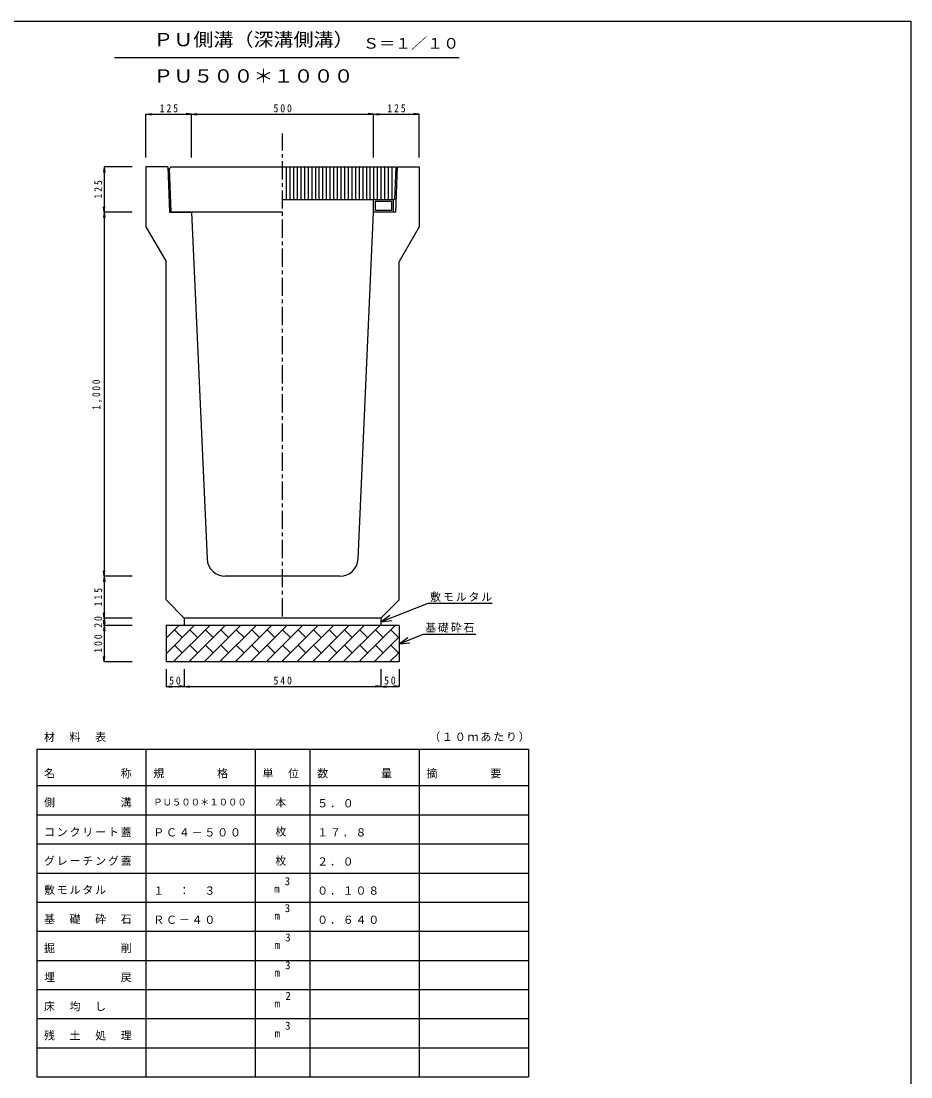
# Model space of a CAD drawing. Units: millimetres, scale not verified. Extents: x -4010 to 3990, y -2662 to 2838.
# Drawn here: x 1547 to 3990, y -62 to 2838 of the extents above; entities that cross this region are included whole.
import ezdxf
from ezdxf.enums import TextEntityAlignment as Align

# ---------------------------------------------------------------- set-up
doc = ezdxf.new("R2010")
doc.units = ezdxf.units.MM
doc.header["$LTSCALE"] = 10
doc.linetypes.add('CHAIN1', pattern=[8, 5, -1, 1, -1])
doc.layers.add('0-0', color=7, linetype='Continuous')
doc.styles.add('ＭＳ ゴシック', font='')
doc.styles.get('ＭＳ ゴシック').set_extended_font_data('MS Gothic')

msp = doc.modelspace()

# ---------------------------------------------------------------- linework, layer by layer
at = {"layer": '0-0'}
for p, q in [((1803.73, 2738.48), (2749.81, 2738.48)), ((1889.83, 2582.91), (1904.7, 2584.87)), ((1889.83, 2582.91), (2014.83, 2582.91)), ((1889.83, 2463.57), (1889.83, 2582.91)), ((1889.83, 2582.91), (1904.7, 2580.95)), ((2014.83, 2582.91), (1999.95, 2584.87)), ((2014.83, 2582.91), (1999.95, 2580.95)), ((2014.83, 2582.91), (2029.7, 2584.87)), ((2014.83, 2463.57), (2014.83, 2582.91)), ((2014.83, 2582.91), (2514.83, 2582.91)), ((2014.83, 2582.91), (2029.7, 2580.95)), ((2514.83, 2582.91), (2499.95, 2584.87)), ((2514.83, 2582.91), (2499.95, 2580.95)), ((2514.83, 2582.91), (2529.7, 2584.87)), ((2514.83, 2463.57), (2514.83, 2582.91)), ((2514.83, 2582.91), (2639.83, 2582.91)), ((2514.83, 2582.91), (2529.7, 2580.95)), ((2639.83, 2582.91), (2624.95, 2584.87)), ((2639.83, 2582.91), (2624.95, 2580.95)), ((2639.83, 2463.57), (2639.83, 2582.91)), ((1774.85, 2438.48), (1772.89, 2423.6)), ((1774.85, 2438.48), (1774.85, 2313.48)), ((1851.88, 2438.48), (1774.85, 2438.48)), ((1774.85, 2438.48), (1776.81, 2423.6)), ((1949.83, 2438.48), (1889.83, 2438.48)), ((1889.83, 2438.48), (1889.83, 2273.48)), ((1958.83, 2438.47), (1954.03, 2433.48)), ((1958.83, 2438.47), (2575.83, 2438.47)), ((2274.83, 2438.47), (2274.83, 2348.47)), ((2284.83, 2438.47), (2284.83, 2348.47)), ((2294.83, 2438.47), (2294.83, 2348.47)), ((2304.83, 2438.47), (2304.83, 2348.47)), ((2314.83, 2438.47), (2314.83, 2348.47)), ((2324.83, 2438.47), (2324.83, 2348.47)), ((2334.83, 2438.47), (2334.83, 2348.47)), ((2344.83, 2438.47), (2344.83, 2348.47)), ((2354.83, 2438.47), (2354.83, 2348.47)), ((2364.83, 2438.47), (2364.83, 2348.47)), ((2374.83, 2438.47), (2374.83, 2348.47)), ((2384.83, 2438.47), (2384.83, 2348.47)), ((2394.83, 2438.47), (2394.83, 2348.47)), ((2404.83, 2438.47), (2404.83, 2348.47)), ((2414.83, 2438.47), (2414.83, 2348.47)), ((2424.83, 2438.47), (2424.83, 2348.47)), ((2434.83, 2438.47), (2434.83, 2348.47)), ((2444.83, 2438.47), (2444.83, 2348.47)), ((2454.83, 2438.47), (2454.83, 2348.47)), ((2464.83, 2438.47), (2464.83, 2348.47)), ((2474.83, 2438.47), (2474.83, 2348.47)), ((2484.83, 2438.47), (2484.83, 2348.47)), ((2494.83, 2438.47), (2494.83, 2348.47)), ((2504.83, 2438.47), (2504.83, 2348.47)), ((2514.83, 2438.47), (2514.83, 2348.47)), ((2524.83, 2438.47), (2524.83, 2348.47)), ((2534.83, 2438.47), (2534.83, 2348.47)), ((2544.83, 2438.47), (2544.83, 2348.47)), ((2554.83, 2438.47), (2554.83, 2348.47)), ((2564.83, 2438.47), (2564.83, 2348.47)), ((2575.83, 2438.47), (2572.23, 2348.47)), ((2579.83, 2438.48), (2639.83, 2438.48)), ((2639.83, 2438.48), (2639.83, 2273.48)), ((1958.83, 2313.48), (1954.03, 2433.48)), ((1774.85, 2313.48), (1772.89, 2328.35)), ((1774.85, 2313.48), (1776.81, 2328.35)), ((2264.83, 2348.47), (2572.23, 2348.47)), ((2514.83, 2313.48), (2514.83, 2348.47)), ((2519.83, 2343.48), (2564.83, 2343.48)), ((2519.83, 2318.47), (2519.83, 2343.48)), ((2564.83, 2318.47), (2564.83, 2343.48)), ((2569.83, 2313.48), (2569.83, 2348.47)), ((1774.85, 2313.48), (1776.81, 2298.6)), ((1774.85, 2313.48), (1774.85, 1313.47)), ((2264.83, 2313.48), (1958.83, 2313.48)), ((2014.83, 2313.48), (2057.68, 1361.23)), ((2471.97, 1361.23), (2514.83, 2313.48)), ((2564.83, 2318.47), (2519.83, 2318.47)), ((1889.83, 2273.48), (1944.83, 2178.21)), ((2639.83, 2273.48), (2584.83, 2178.21)), ((1944.83, 1248.48), (1944.83, 2178.21)), ((1774.85, 1313.47), (1772.89, 1328.35)), ((1774.85, 1313.47), (1772.89, 1328.35)), ((1774.85, 1313.47), (1772.89, 1298.6)), ((1774.85, 1313.47), (1776.81, 1328.35)), ((1774.85, 1313.47), (1776.81, 1328.35)), ((1774.85, 1313.47), (1774.85, 1198.48)), ((1851.88, 1313.47), (1774.85, 1313.47)), ((1774.85, 1313.47), (1776.81, 1298.6)), ((2422.02, 1313.47), (2107.63, 1313.47)), ((1944.83, 1248.48), (1994.83, 1198.48)), ((2534.83, 1188.81), (2664.73, 1239.72)), ((2664.73, 1239.72), (2839.91, 1239.72)), ((1774.85, 1198.48), (1772.89, 1213.35)), ((1774.85, 1198.48), (1772.89, 1183.6)), ((1774.85, 1178.47), (1772.89, 1193.35)), ((1774.85, 1198.48), (1776.81, 1213.35)), ((1851.88, 1198.48), (1774.85, 1198.48)), ((1774.85, 1198.48), (1776.81, 1183.6)), ((1774.85, 1198.48), (1774.85, 1178.47)), ((1774.85, 1178.47), (1776.81, 1193.35)), ((2534.83, 1198.48), (1994.83, 1198.48)), ((1994.83, 1198.48), (1994.83, 1178.47)), ((2534.83, 1188.81), (2558.97, 1206.61)), ((2534.83, 1198.48), (2534.83, 1178.47)), ((2534.83, 1188.81), (2564.64, 1192.15)), ((1774.85, 1178.47), (1772.89, 1163.6)), ((1851.88, 1178.47), (1774.85, 1178.47)), ((1774.85, 1178.47), (1776.81, 1163.6)), ((1774.85, 1178.47), (1774.85, 1078.47)), ((1944.83, 1178.47), (1944.83, 1078.47)), ((2584.83, 1178.47), (1944.83, 1178.47)), ((1944.83, 1100.93), (2022.37, 1178.47)), ((1944.83, 1143.36), (1979.94, 1178.47)), ((1964.79, 1078.47), (2064.79, 1178.47)), ((1989.26, 1145.36), (1968.04, 1166.58)), ((2007.22, 1078.47), (2107.22, 1178.47)), ((2031.68, 1145.36), (2010.47, 1166.58)), ((2049.65, 1078.47), (2149.65, 1178.47)), ((2074.11, 1145.36), (2052.9, 1166.58)), ((2092.07, 1078.47), (2192.07, 1178.47)), ((2116.54, 1145.36), (2095.32, 1166.58)), ((2134.5, 1078.47), (2234.5, 1178.47)), ((2158.96, 1145.36), (2137.75, 1166.58)), ((2176.93, 1078.47), (2276.93, 1178.47)), ((2201.39, 1145.36), (2180.18, 1166.58)), ((2219.35, 1078.47), (2319.35, 1178.47)), ((2243.82, 1145.36), (2222.6, 1166.58)), ((2261.78, 1078.47), (2361.78, 1178.47)), ((2286.24, 1145.36), (2265.03, 1166.58)), ((2304.21, 1078.47), (2404.21, 1178.47)), ((2328.67, 1145.36), (2307.45, 1166.58)), ((2346.63, 1078.47), (2446.63, 1178.47)), ((2371.09, 1145.36), (2349.88, 1166.58)), ((2389.06, 1078.47), (2489.06, 1178.47)), ((2413.52, 1145.36), (2392.31, 1166.58)), ((2431.49, 1078.47), (2531.49, 1178.47)), ((2455.95, 1145.36), (2434.73, 1166.58)), ((2473.91, 1078.47), (2573.91, 1178.47)), ((2498.37, 1145.36), (2477.16, 1166.58)), ((2540.8, 1145.36), (2519.59, 1166.58)), ((2583.23, 1145.36), (2562.01, 1166.58)), ((1946.83, 1145.36), (1944.83, 1147.37)), ((2516.34, 1078.47), (2584.83, 1146.96)), ((2584.83, 1127.84), (2652.13, 1154.13)), ((2584.83, 1127.84), (2608.99, 1145.61)), ((2584.83, 1127.84), (2614.64, 1131.15)), ((2652.13, 1154.13), (2795.16, 1154.13)), ((1946.83, 1102.94), (1944.83, 1104.94)), ((1989.26, 1102.94), (1968.04, 1124.15)), ((2031.68, 1102.94), (2010.47, 1124.15)), ((2074.11, 1102.94), (2052.9, 1124.15)), ((2116.54, 1102.94), (2095.32, 1124.15)), ((2158.96, 1102.94), (2137.75, 1124.15)), ((2201.39, 1102.94), (2180.18, 1124.15)), ((2243.81, 1102.94), (2222.6, 1124.15)), ((2286.24, 1102.94), (2265.03, 1124.15)), ((2328.67, 1102.94), (2307.45, 1124.15)), ((2371.09, 1102.94), (2349.88, 1124.15)), ((2413.52, 1102.94), (2392.31, 1124.15)), ((2455.95, 1102.94), (2434.73, 1124.15)), ((2498.37, 1102.94), (2477.16, 1124.15)), ((2540.8, 1102.94), (2519.59, 1124.15)), ((2558.76, 1078.47), (2584.83, 1104.54)), ((2583.23, 1102.94), (2562.01, 1124.15)), ((1774.85, 1078.47), (1772.89, 1093.35)), ((1774.85, 1078.47), (1776.81, 1093.35)), ((1851.88, 1078.47), (1774.85, 1078.47)), ((1971.29, 1078.47), (1968.04, 1081.72)), ((2013.72, 1078.47), (2010.47, 1081.72)), ((2056.15, 1078.47), (2052.9, 1081.72)), ((2098.57, 1078.47), (2095.32, 1081.72)), ((2141, 1078.47), (2137.75, 1081.72)), ((2183.42, 1078.47), (2180.18, 1081.72)), ((2225.85, 1078.47), (2222.6, 1081.72)), ((2268.28, 1078.47), (2265.03, 1081.72)), ((2310.7, 1078.47), (2307.45, 1081.72)), ((2353.13, 1078.47), (2349.88, 1081.72)), ((2395.56, 1078.47), (2392.31, 1081.72)), ((2437.98, 1078.47), (2434.73, 1081.72)), ((2480.41, 1078.47), (2477.16, 1081.72)), ((2522.83, 1078.47), (2519.59, 1081.72)), ((2565.26, 1078.47), (2562.01, 1081.72)), ((1944.83, 1058.52), (1944.83, 1010.97)), ((1994.83, 1058.52), (1994.83, 1010.97)), ((2534.83, 1058.52), (2534.83, 1010.97)), ((2584.83, 1058.52), (2584.83, 1010.97)), ((1944.83, 1010.97), (1959.7, 1012.93)), ((1944.83, 1010.97), (1994.83, 1010.97)), ((1944.83, 1010.97), (1959.7, 1009.01)), ((1994.83, 1010.97), (1979.95, 1012.93)), ((1994.83, 1010.97), (1979.95, 1009.01)), ((1994.83, 1010.97), (2009.7, 1012.93)), ((1994.83, 1010.97), (2534.83, 1010.97)), ((1994.83, 1010.97), (2009.7, 1009.01)), ((2534.83, 1010.97), (2519.95, 1012.93)), ((2534.83, 1010.97), (2519.95, 1009.01)), ((2534.83, 1010.97), (2549.7, 1012.93)), ((2534.83, 1010.97), (2584.83, 1010.97)), ((2534.83, 1010.97), (2549.7, 1009.01)), ((2584.83, 1010.97), (2569.95, 1012.93)), ((2584.83, 1010.97), (2569.95, 1009.01)), ((1589.83, 838.48), (2939.83, 838.48)), ((1589.83, 838.48), (1589.83, -61.52)), ((1889.83, 838.48), (1889.83, -61.52)), ((2189.83, 838.48), (2189.83, -61.52)), ((2339.83, 838.48), (2339.83, -61.52)), ((2639.83, 838.48), (2639.83, -61.52)), ((2939.83, 838.48), (2939.83, -61.52)), ((1589.83, 738.48), (2939.83, 738.48)), ((1589.83, 658.48), (2939.83, 658.48)), ((1589.83, 578.48), (2939.83, 578.48)), ((1589.83, 498.48), (2939.83, 498.48)), ((1589.83, 418.48), (2939.83, 418.48)), ((1589.83, 338.48), (2939.83, 338.48)), ((1589.83, 258.48), (2939.83, 258.48)), ((1589.83, 178.48), (2939.83, 178.48)), ((1589.83, 98.48), (2939.83, 98.48)), ((1589.83, 18.48), (2939.83, 18.48)), ((1589.83, -61.52), (2939.83, -61.52))]:
    msp.add_line(p, q, dxfattribs=at)
at = {"layer": '0-0', "linetype": 'CHAIN1'}
msp.add_line((2264.83, 1203.47), (2264.83, 2529.45), dxfattribs=at)
at = {"layer": '0-0', "color": 2}
msp.add_lwpolyline([(-4010.17, 2838.48), (3989.83, 2838.48), (3989.83, -2661.53)], dxfattribs=at)
at = {"layer": '0-0'}
for points in [[(1949.83, 2438.48), (1954.83, 2313.48), (2014.83, 2313.48)], [(2579.83, 2438.48), (2574.83, 2313.48), (2514.83, 2313.48)], [(1851.88, 2313.48), (1774.85, 2313.48), (1772.89, 2298.6)], [(2534.83, 1198.48), (2584.83, 1248.48), (2584.83, 2178.21)], [(2584.83, 1178.47), (2584.83, 1078.47), (1944.83, 1078.47)]]:
    msp.add_lwpolyline(points, dxfattribs=at)
for centre, start, end in [((2107.63, 1363.48), 182.57681, 270), ((2422.02, 1363.48), 270, 357.42319)]:
    msp.add_arc(centre, 50, start, end, dxfattribs=at)

# ---------------------------------------------------------------- texts
at = {"layer": '0-0', "color": 3, "style": 'ＭＳ ゴシック', "width": 1.1}
for s, p in [('ＰＵ側溝（深溝側溝）', (1909.82, 2758.48)), ('ＰＵ５００＊１０００', (1909.83, 2658.48))]:
    msp.add_text(s, height=36.66, dxfattribs=at).set_placement(p, align=Align.BOTTOM_LEFT)
at = {"layer": '0-0', "style": 'ＭＳ ゴシック', "width": 1.1}
msp.add_text('Ｓ＝１／１０', height=29.33, dxfattribs=at).set_placement((2485.65, 2753.96), align=Align.BOTTOM_LEFT)
at = {"layer": '0-0', "color": 4, "style": 'ＭＳ ゴシック'}
msp.add_text('ＰＵ５００＊１０００', height=18.33, dxfattribs=at).set_placement((1909.83, 678.48), align=Align.BOTTOM_LEFT)
at = {"layer": '0-0', "style": 'ＭＳ ゴシック'}
for s, p in [('3', (2270.68, 458.48)), ('m', (2241.68, 437.48)), ('3', (2270.68, 384.48)), ('m', (2242.68, 363.48)), ('3', (2271.98, 303.98)), ('m', (2242.68, 283.48)), ('3', (2271.68, 227.58)), ('m', (2242.68, 207.48)), ('m', (2242.78, 122.48)), ('2', (2272.68, 143.48)), ('3', (2271.68, 61.48)), ('m', (2242.98, 40.48))]:
    msp.add_text(s, height=21.99, dxfattribs=at).set_placement(p, align=Align.BOTTOM_LEFT)
at = {"layer": '0-0', "char_height": 21.99, "attachment_point": 7, "style": 'ＭＳ ゴシック'}
for s, insert in [('\\T1.38;\\W0.9;125', (1927.33, 2587.91)), ('\\T1.38;\\W0.9;125', (2552.33, 2587.91)), ('\\T1.38;\\W0.9;500', (2239.83, 2587.91)), ('\\T1.17;敷モルタル', (2669.96, 1243.28)), ('\\T1.17;基礎砕石', (2656.31, 1159.09)), ('\\T1.36;\\W0.9;50', (1953.58, 1015.97)), ('\\T1.38;\\W0.9;540', (2239.83, 1015.97)), ('\\T1.36;\\W0.9;50', (2543.58, 1015.97)), ('\\T1.17;材\u3000料\u3000表', (1609.83, 858.48)), ('\\T1.17;（１０ｍあたり）', (2667.6, 858.48)), ('\\T1.17;名\u3000\u3000\u3000\u3000\u3000称', (1609.83, 758.48)), ('\\T1.17;規\u3000\u3000\u3000\u3000格', (1909.83, 758.48)), ('\\T1.17;単\u3000位', (2209.83, 758.48)), ('\\T1.17;数\u3000\u3000\u3000\u3000量', (2359.83, 758.48)), ('\\T1.17;摘\u3000\u3000\u3000\u3000要', (2659.83, 758.48)), ('\\T1.17;側\u3000\u3000\u3000\u3000\u3000溝', (1609.83, 678.48)), ('\\T1.17;\u3000本', (2209.83, 678.48)), ('\\T1.17;５．０', (2359.83, 678.48)), ('\\T1.17;コンクリート蓋', (1609.83, 598.48)), ('\\T1.17;ＰＣ４－５００', (1909.83, 598.48)), ('\\T1.17;\u3000枚', (2209.83, 598.48)), ('\\T1.17;１７．８', (2359.83, 598.48)), ('\\T1.17;グレーチング蓋', (1609.83, 518.48)), ('\\T1.17;\u3000枚', (2209.83, 518.48)), ('\\T1.17;２．０', (2359.83, 518.48)), ('\\T1.17;敷モルタル', (1609.83, 438.48)), ('\\T1.17;１\u3000：\u3000３', (1909.83, 438.48)), ('\\T1.17;０．１０８', (2359.83, 438.48)), ('\\T1.17;基\u3000礎\u3000砕\u3000石', (1609.83, 358.48)), ('\\T1.17;ＲＣ－４０', (1909.83, 358.48)), ('\\T1.17;０．６４０', (2359.83, 358.48)), ('\\T1.17;掘\u3000\u3000\u3000\u3000\u3000削', (1609.83, 278.48)), ('\\T1.17;埋\u3000\u3000\u3000\u3000\u3000戻', (1609.83, 198.48)), ('\\T1.17;床\u3000均\u3000し', (1609.83, 118.48)), ('\\T1.17;残\u3000土\u3000処\u3000理', (1609.83, 38.48))]:
    msp.add_mtext(s, dxfattribs=dict(at, insert=insert))
at = {"layer": '0-0', "char_height": 21.99, "attachment_point": 7, "rotation": 90, "style": 'ＭＳ ゴシック'}
for s, insert in [('\\T1.38;\\W0.9;125', (1769.85, 2350.98)), ('\\T1.38;\\W0.85;1,000', (1769.85, 1770.97)), ('\\T1.38;\\W0.9;115', (1769.85, 1230.97)), ('\\T1.36;\\W0.9;20', (1769.85, 1172.22)), ('\\T1.38;\\W0.9;100', (1769.85, 1103.47))]:
    msp.add_mtext(s, dxfattribs=dict(at, insert=insert))

doc.saveas('drawing.dxf')
